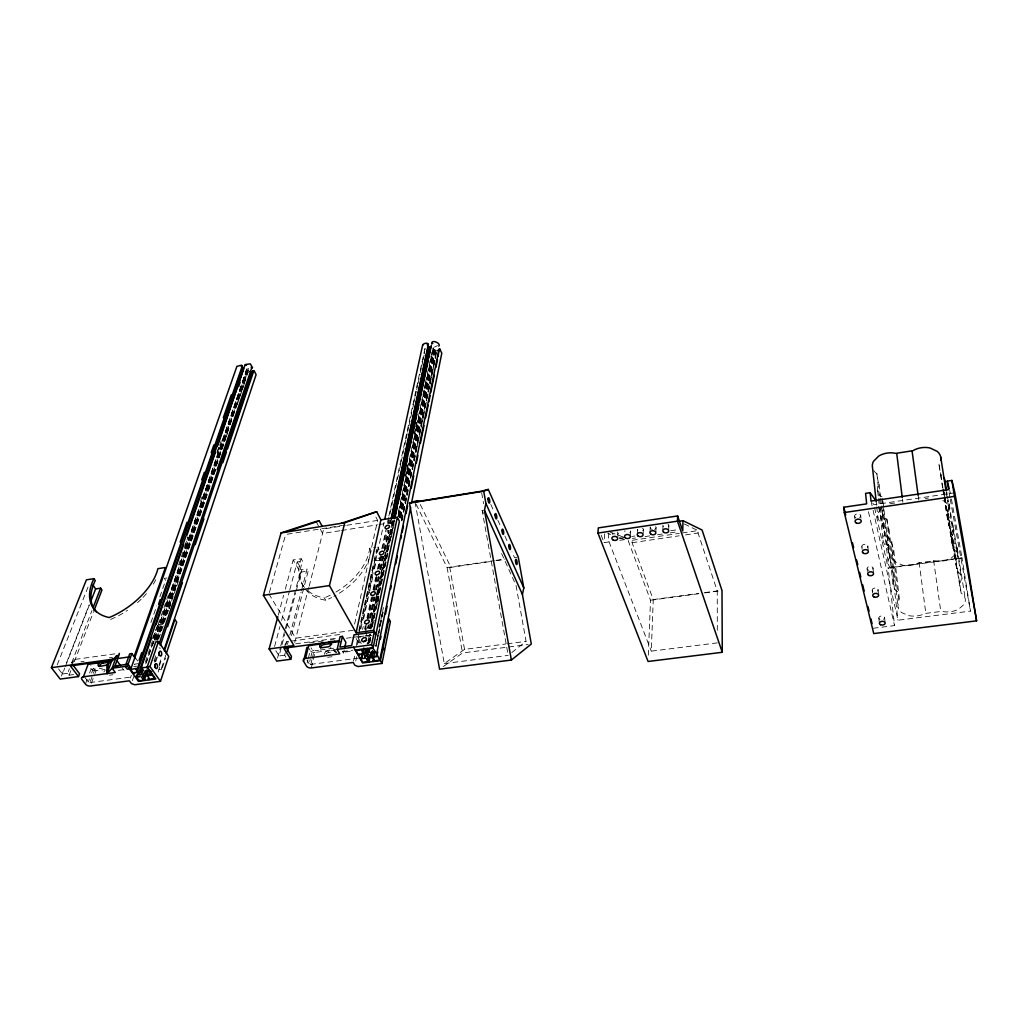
<?xml version="1.0" encoding="UTF-8"?>
<svg xmlns="http://www.w3.org/2000/svg" width="1028" height="1028" viewBox="0 0 1028 1028"><rect width="100%" height="100%" fill="white"/><g stroke="black" fill="none" stroke-linecap="round" stroke-linejoin="round"><path stroke-width="0.75" stroke-dasharray="5 3.75" d="M717.313 630.28L717.248 590.92L698.038 533.031L698.063 530.602L680.819 533.146M668.727 529.664L668.842 525.745M662.854 529.446L662.983 525.539A2.93 2.043 2.4 0 0 663.792 527.004M717.338 642.873L651.277 651.161L653.255 599.581L632.079 542.72L632.207 540.304M655.903 531.566L656.044 527.66M648.321 655.196L650.518 600.223L628.301 540.882L679.251 533.378M649.979 532.645L650.21 527.441M643.13 533.455L643.31 529.548M637.296 533.236L637.489 529.343A2.917 2.03 3.3 0 0 638.324 530.808M630.434 535.344L630.639 531.437M617.789 537.22L618.034 533.326M433.096 355.097L431.696 354.647M608.833 533.108L608.358 539.957L651.277 651.161M604.695 533.828L604.066 542.63L611.93 541.473M400.445 517.495L434.998 350.972L431.413 351.653M400.766 518.138L435.589 350.047L434.317 347.13L437.465 345.678M377.469 636.306L383.303 608.036M401.473 520.052L436.168 351.961M375.991 643.811L376.968 639.108M379.885 624.96L383.457 607.676M401.614 519.693L436.309 351.563M375.824 646.085L376.788 641.369M377.122 639.801L378.086 635.086M378.407 633.518L382.622 613.086M401.742 520.374L406.6 496.807M406.934 495.239L435.769 355.38M376.042 646.676L376.993 641.331M377.34 640.393L378.291 635.047M378.638 634.109L383.483 610.542M401.935 520.978L416.828 448.067M417.15 447.141L418.126 441.783M418.447 440.845L419.424 435.499M419.745 434.561L420.709 429.203M421.03 428.278L422.007 422.919M422.328 421.994L423.305 416.636M423.626 415.71L428.483 391.501M428.804 390.576L429.781 385.217M430.102 384.292L431.079 378.934M431.387 378.008L432.377 372.637M432.685 371.725L433.662 366.353M433.983 365.441L434.96 360.07M435.281 358.502L436.579 352.219M398.196 515.182L433.688 345.588L433.058 346.564M398.221 516.313L432.698 351.409M398.658 515.992L433.52 349.302M398.941 516.75L434.317 347.13M399.339 516.146L433.713 351.216M399.404 516.981L434.947 346.153M399.481 517.816L434.78 348.184M400.226 517.084L435.127 348.993M368.384 643.592L370.376 634.173M371.853 627.427L394.379 520.656M369.078 642.449L370.825 634.469M372.393 626.746L388.687 549.684M391.257 537.246L394.649 521.414M369.63 641.986L371.288 634.135M377.572 604.31L378.561 599.594M369.694 643.13L370.684 638.427M405.366 475.707L406.356 471.004M406.677 469.423L407.666 464.72M414.271 433.315L415.261 428.599M415.582 427.031L416.571 422.315M398.504 511.443L422.534 396.808M422.868 395.24L423.844 390.524M424.178 388.957L425.168 384.254M425.489 382.673L432.081 351.268M369.527 627.581L370.196 624.446M371.532 618.162L376.197 596.189M376.531 594.621L380.527 575.783M380.861 574.215L390.203 530.255M391.539 523.984L392.208 520.836M369.862 628.236L370.53 625.088M370.864 623.521L390.846 529.343M391.18 527.775L392.837 519.924M369.849 628.699L370.812 624.176M370.119 628.661L391.745 526.619M392.079 525.038L393.081 520.335M368.268 640.483L369.592 634.199M370.71 629.02L393.621 520.695M367.664 644.389L369.823 634.661M370.979 628.699L394.045 520.052M368.088 643.721L370.08 634.302M371.738 626.45L394.289 519.693M365.48 632.875L367.022 624.793M368.499 618.753L373.215 596.78M374.552 590.496L377.584 576.374M379.178 568.985L381.953 555.981M383.547 548.592L387.338 530.859M388.931 523.483L389.689 519.885M365.904 636.345L368.255 625.358M369.656 618.445L374.282 597.114M375.683 590.201L378.638 576.708M380.039 569.795L383.058 555.673M384.344 550.031L388.417 530.551M390.036 523.355L390.704 520.207M367.741 628.429L368.409 625.294M370.093 617.442L374.449 597.05M376.119 589.198L378.792 576.644M380.476 568.792L383.148 556.238M384.485 549.967L388.507 531.129M390.19 523.291L390.858 520.142M370.26 618.162L374.616 597.756M376.287 589.918L378.959 577.363M380.643 569.512L383.315 556.958M384.652 550.674L389.008 530.281M368.152 628.789L369.155 624.086M370.491 617.802L374.847 597.396M376.518 589.545L379.191 576.991M380.874 569.139L383.547 556.585M384.883 550.314L388.892 531.476M390.576 523.625L391.244 520.489M364.58 628.905L365.248 625.769M366.945 617.931L371.339 597.525M373.023 589.686L375.721 577.132M377.417 569.294L380.116 556.739M381.812 548.888L385.86 530.062M387.556 522.211L388.571 517.508M388.905 515.94L425.052 348.055L424.435 353.671M365.094 629.843L366.109 625.127M367.459 618.856L372.175 596.882M373.871 589.044L376.556 576.49M378.253 568.638L380.951 556.084M382.634 548.245L386.335 530.988M388.031 523.136L388.7 520.001M390.049 513.717L399.494 469.783M399.828 468.215L400.843 463.512M401.177 461.945L405.893 439.971M406.227 438.403L407.242 433.7M407.576 432.12L408.591 427.417M408.926 425.849L413.654 403.875M413.988 402.308L415.004 397.605M415.338 396.037L416.353 391.334M416.687 389.753L417.702 385.05M418.036 383.483L420.054 374.064M420.388 372.496L421.403 367.793M421.737 366.225L422.752 361.509M423.086 359.941L424.101 355.238M365.377 629.277L366.045 626.18M367.703 618.419L372.046 598.232M373.704 590.483L376.711 576.502M378.368 568.754L380.707 557.883L375.22 558.718L359.312 631.616M353.529 661.043L354.75 655.401M357.474 644.569L359.183 636.73M360.892 628.879L384.099 522.237M363.655 618.779L369.45 592.102M369.797 590.535L372.868 576.4M374.565 568.561L376.274 560.71L375.22 558.718M355.752 661.017L356.665 656.789M362.563 629.521L363.218 626.515M358.836 630.524L373.768 562.252M374.102 560.697L376.479 549.839L379.293 555.197M359.44 630.652L377.687 547.024L373.691 547.641M356.266 645.571L358.978 633.171M354.596 624.112L377.623 520.399L374.822 514.951M344.162 650.107L343.468 653.178L342.067 650.75M311.278 667.943L315.043 652.42L335.976 649.619M358.785 658.087L310.495 664.422L309.184 663.767L310.276 659.244M310.649 657.74L312.486 650.197L311.06 647.82M310.803 664.409L311.895 659.886M312.268 658.383L314.093 650.84L318.59 650.236M307.179 662.919L307.937 659.809M308.323 658.267L310.225 650.506L308.079 646.933M294.74 642.526L308.683 587.438M309.171 586.191L323.666 528.97L345.254 525.539M285.874 657.136L284.666 655.183L285.463 652.099M287.467 644.415L288.264 641.331M289.87 635.175L301.088 592.089M301.487 590.56L307.089 569.011L301.769 569.82L296.09 591.344M291.464 635.6L308.207 570.977L307.089 569.011M285.733 645.34L286.671 641.755L289.78 641.331M284.666 655.183L279.076 655.928L284.743 634.404M286.362 628.249L295.691 592.886M277.547 658.061L280.387 647.332M280.785 645.79L284.846 630.46M285.244 628.93L300.24 572.172L293.186 559.99L301.217 558.757L302.579 561.134A58.365 37.291 -28.6 0 0 320.813 599.157L325.735 600.301L331.607 597.589M274.592 646.522L279.937 626.527M281.582 620.385L289.408 591.164M289.819 589.635L297.233 561.956L302.579 561.134M278.241 615.194L283.638 595.263M285.309 589.134L293.186 559.99M269.4 592.514L285.656 534.483M165.739 655.247L161.255 668.765L159.353 666.054L161.859 658.55M162.36 667.763L165.559 658.138M159.122 664.718L161.152 658.64M158.145 672.016L160.008 666.427L161.91 669.138L158.852 669.549M154.213 660.451L155.742 655.903M154.688 662.186L156.988 655.736M155.819 661.557L157.361 657.008M157.348 640.547L215.713 469.089M157.759 639.712L216.098 468.267M158.749 638.953L168.541 610.131M169.055 608.615L171.123 602.549M171.637 601.02L173.693 594.955M174.207 593.439L176.276 587.374M176.79 585.857L178.846 579.779M169.196 608.55L170.738 604.001M154.624 639.981L245.975 373.01L248.133 372.599M155.549 640.226L248.802 367.703L156.05 639.789M156.449 639.48L247.542 372.457M156.539 639.891L246.553 375.914L245.474 373.948L245.975 373.01M156.744 640.2L248.789 370.106L248.301 368.641M157.168 639.634L225.916 437.838M226.43 436.322L227.458 433.289M237.275 404.454L245.551 380.18M152.697 638.619L155.832 629.521M153.108 638.594L158.299 623.302M184.873 546.074L187.995 536.693M217.165 452.037L218.733 447.206M145.295 662.148L157.785 625.152M158.299 624.227L168.721 593.888M178.602 565.079L187.983 537.194M200.473 501.381L202.028 496.82M217.126 452.847L219.208 446.782M219.722 445.265L221.29 440.704M145.693 663.895L247.53 367.15L145.706 664.486M152.542 645.456L154.097 640.907M154.624 639.39L245.474 373.948M132.329 680.729L133.768 676.553M130.363 678.03L131.34 675.242M150.936 622.518L156.706 605.929M159.854 596.882L165.636 580.306L164.351 578.366L166.922 577.98M118.477 656.712L119.762 653.165L74.17 659.513L71.472 663.073M84.797 677.336L88.459 682.129L89.911 682.553L94.897 669.177L102.325 668.161M91.376 683.222L94.473 674.882M95 673.481L96.028 670.706L104.946 669.485M88.279 681.937L89.385 678.968M91.608 673.019L93.265 668.56L90.695 665.103M85.427 684.147L87.508 678.583M89.59 673.019L91.158 668.842L89.436 666.542M73.579 674.561L69.094 675.178L67.655 673.289L69.39 668.804M71.703 662.829L91.942 610.568M72.345 664.229L74.17 659.513M69.094 675.178L70.829 670.693M74.286 661.736L93.304 612.457M61.346 676.09L64.25 668.65M66.576 662.687L89.256 604.618M67.655 673.289L62.438 673.995L64.764 668.033M65.355 666.542L89.23 605.351M57.195 664.91L88.498 585.819M284.692 645.34L286.671 641.755M117.205 656.738L119.762 653.165M873.761 470.567A17.168 12.053 -5.7 0 0 876.062 473.137L876.871 473.638L878.619 484.766A16.949 11.732 -5.4 0 0 881.137 496.228L881.934 496.73M881.176 508.603L878.94 511.481A17.772 12.105 -4.9 0 0 881.574 523.316L882.409 523.83L884.735 534.29L884.183 534.997A17.527 11.771 -4.6 0 0 886.753 546.51L887.575 547.012L889.837 557.189L889.284 557.87A17.309 11.449 -4.3 0 0 891.79 569.088L892.6 569.576L894.257 580.152A17.09 11.141 -4.1 0 0 896.699 591.061L897.495 591.537L899.102 601.843A16.872 10.858 -3.9 0 0 901.466 612.47L908.379 615.566A16.872 10.858 -3.9 0 0 924.982 613.472L941.687 611.364A17.052 10.935 -4.7 0 0 958.494 609.244L963.956 604.554A17.052 10.935 -4.7 0 0 961.964 593.734L961.18 593.259L959.368 583.454L951.517 532.735L952.069 532.067A16.718 11.205 -5.7 0 0 950.052 521.003L947.43 510.466L947.996 509.785A16.936 11.501 -6.1 0 0 948.099 500.932M942.573 487.799L938.937 464.155L939.515 463.435M882.589 510.505A16.744 11.424 -5.1 0 0 886.085 518.729L886.868 519.204L888.513 529.754A16.538 11.128 -4.8 0 0 890.916 540.651L893.795 550.764L899.641 601.2M893.795 550.764L893.281 551.406A16.332 10.845 -4.5 0 0 895.606 562.02L902.314 565.079A16.332 10.845 -4.5 0 0 918.377 562.907L934.542 560.723A16.512 10.922 -5.4 0 0 950.797 558.512L956.053 553.796A16.512 10.922 -5.4 0 0 954.074 543.002L951.517 532.735M959.368 583.454L959.946 582.786A17.283 11.231 -5 0 0 957.916 571.684L957.119 571.195L955.256 561.121L955.847 560.44A17.502 11.539 -5.3 0 0 953.753 549.029L952.943 548.528L951.029 538.171L951.62 537.477A17.733 11.861 -5.6 0 0 949.474 525.758L948.651 525.244L946.685 514.604L947.289 513.871A17.977 12.195 -5.9 0 0 945.066 501.831L941.751 499.736M511.777 652.574L526.053 641.343L516.017 585.343L500.392 550.802M443.402 666.478L462.536 652.973L528.174 644.453M415.016 501.934L444.289 663.574L464.54 649.375L505.558 644.016M464.54 649.375L449.763 567.533L450.727 567.032L418.473 500.713M110.638 619.473L116.395 616.826A57.979 33.217 -33.6 0 0 127.523 610.324M243.675 377.392L246.412 376.865M424.577 349.109L425.451 348.955M287.236 534.226L342.44 525.449M346.796 525.295L377.623 520.399M339.895 530.744L322.676 533.468L316.033 521.44M341.463 530.499L377.482 524.807M379.036 524.563L394.701 522.096M507.639 652.227L482.158 510.505L484.741 510.094M335.938 592.051A58.159 36.61 -29.6 0 0 369.682 548.245L372.354 547.834M300.24 572.172L308.207 570.977M376.274 560.71L384.228 559.515L382.776 556.739M619.28 538.338L623.957 537.644M631.745 536.487L634.867 536.025M670.731 530.718L678.519 529.561M619.794 540.304L624.523 539.61M632.387 538.454L635.535 537.978M644.98 536.59L649.696 535.896M657.573 534.727L662.289 534.033M670.153 532.877L678.03 531.707M416.134 504.195L447.103 567.572L494.301 560.62M495.869 560.389L505.198 559.014M517.02 557.266L514.54 557.639L511.97 551.882M954.858 492.785L873.903 504.709L872.052 502.178M449.763 567.533L490.292 561.571M496.537 560.645L504.324 559.502M632.079 542.72L679.187 535.806M685.47 534.881L698.038 533.031M158.813 621.799L164.66 620.951M158.235 624.844L162.861 624.176M371.442 621.169L374.616 620.732M80.942 661.762L84.09 661.325M109.328 657.83L112.476 657.393M353.221 630.305L295.678 638.208L268.976 594.043M291.348 641.112L341.232 634.289M138.407 663.625L134.372 664.178L135.76 666.105M295.64 643.849L337.865 638.092M133.768 666.607L136.775 666.195M309.338 642.873L316.855 641.857M318.359 641.652L324.36 640.829M330.374 640.02L334.126 639.776M346.436 638.234L351.165 637.591M352.745 637.373L357.474 636.73L361.278 643.451M364.028 636.036L358.078 636.846L359.543 639.429M365.518 635.831L371.455 635.034M360.956 636.949L357.988 637.347L358.9 638.953L357.731 639.12L359.993 643.168M366.906 636.139L374.333 635.124M118.374 670.372L124.529 669.536M653.255 599.581L698.526 593.464M704.758 592.616L717.248 590.92M878.452 506.547L891.983 567.276L961.99 557.806L970.471 611.107L897.984 620.205L872.425 507.254M650.518 600.223L702.934 593.143M704.514 592.925L721.99 590.56M874.597 507.793L888.166 568.073L966.333 557.497M109.521 675.216L112.18 674.856A3.174 1.915 -35.7 0 0 112.913 674.676M320.081 650.043L335.051 648.025M89.911 682.553L133.049 676.771M324.398 654.271A3.161 2.12 -31.5 0 1 327.868 650.852L333.586 650.094A3.161 2.12 -31.4 0 1 335.449 650.531M326.056 653.988A3.161 2.12 -31.6 0 1 328.806 652.446L334.524 651.688A3.161 2.12 -31.4 0 1 336.721 652.562M342.465 651.559L352.977 650.159M345.267 652.009L353.902 650.852M327.675 657.29L331.967 656.712M507.125 643.811L526.053 641.343M444.289 663.574L508.205 655.376M873.209 628.249L894.553 625.589L888.166 568.073M314.093 650.84L312.486 650.197M94.897 669.177L93.265 668.56M607.741 533.429L610.671 534.496M619.486 537.683L623.893 539.289M610.388 532.273L623.469 537.091M684.25 523.959L696.688 529.947M938.937 464.155L940.877 474.743L941.674 475.244M307.976 590.843L310.906 592.989A58.442 37.265 -28.6 0 0 324.36 597.898L325.735 600.301M58.557 668.932L62.438 673.995M122.293 668.02L124.041 670.423M135.966 658.652L137.688 661.068M275.812 650.685L279.076 655.928M307.012 660.182L309.184 663.767M327.868 650.852L328.806 652.446M333.586 650.094L334.524 651.688M302.116 584.084L303.504 586.474M297.233 561.956L301.769 569.82M356.112 638.465L358.939 643.477M369.682 548.245L370.967 550.674A58.082 36.635 -29.6 0 1 333.907 596.394M377.687 547.024L379.139 549.8M482.158 510.505L483.468 513.383M490.831 504.44L494.031 511.623M497.873 520.258L501.086 527.441M504.928 536.063L507.485 541.82M601.2 535.254L603.487 541.152M949.654 490.356L950.463 493.427M868.442 511.661L894.553 625.589M871.024 501.073L872.065 505.712M882.885 501.073L889.837 557.189M944.051 492.039L944.86 496.46M949.101 492.746L949.962 497.488M950.245 499.068L970.471 611.107M447.103 567.572L462.536 652.973M951.414 499.017L961.99 557.806M481.631 492.797L483.61 503.81M957.261 548.117L965.241 598.874M953.29 526.246L961.244 576.952M949.217 503.797L957.132 554.439M946.749 491.821L947.251 494.969M947.495 496.55L952.917 531.309M946.12 491.769L948.574 507.524M953.316 542.527L961.18 593.259M949.281 520.515L957.119 571.195M947.43 510.466L955.256 561.121M945.13 497.925L952.943 548.528M943.486 489.199L944.462 495.522M944.706 497.102L951.029 538.171M940.877 474.743L944.038 495.252M944.282 496.832L948.651 525.244M942.817 489.379L943.781 495.689M944.025 497.256L946.685 514.604M933.617 560.414L940.736 611.056M918.12 495.303L918.762 500.019M919.135 562.367L925.765 612.945M902.468 499.21L902.867 502.358M891.687 541.126L897.495 591.537M889.04 529.099L898.061 607.458M886.868 519.204L892.6 569.576M891.983 567.276L897.984 620.205M887.537 535.524L893.229 585.921M882.114 498.297L882.821 504.581M882.988 506.149L887.575 547.012M882.666 513.473L888.269 563.807M879.158 484.059L880.546 496.614M880.726 498.182L881.42 504.465M881.6 506.033L884.735 534.29M876.871 473.638L879.467 497.166M879.647 498.734L882.409 523.83M877.655 490.844L878.349 497.128M878.516 498.696L883.168 541.088M876.241 502.088L876.576 505.223M876.743 506.791L877.925 517.752M884.581 617.481L885.005 621.477M878.053 589.584L878.465 593.593M878.863 618.201L879.261 622.197M873.003 568.034L873.402 572.031M867.825 545.907L868.21 549.903M872.232 590.355L872.502 593.015M867.118 568.831L867.375 571.491M860.693 515.491L860.95 518.151M861.862 546.742L862.119 549.402M854.641 516.364L854.885 519.024M872.849 591.241A2.943 1.927 -3.1 0 1 873.106 588.646A2.943 1.927 -3.1 0 1 877.077 588.466A2.943 1.927 -3.1 0 1 877.514 591.036M880.007 619.383A2.891 1.863 -2.9 0 1 879.544 616.671A2.891 1.863 -2.9 0 1 883.81 616.492A2.891 1.863 -2.9 0 1 883.515 619.241M868.981 570.309A2.981 1.979 -3.3 0 1 867.285 567.803A2.981 1.979 -3.3 0 1 871.14 566.556A2.981 1.979 -3.3 0 1 872.836 569.062M862.094 547.243A3.02 2.03 -3.5 0 1 863.16 544.699A3.02 2.03 -3.5 0 1 867.015 544.84A3.02 2.03 -3.5 0 1 867.272 547.436M855.874 517.701A3.071 2.107 -3.8 0 1 855.347 514.63A3.071 2.107 -3.8 0 1 859.871 514.385A3.071 2.107 -3.8 0 1 859.601 517.495M617.185 531.861A2.891 2.005 4.2 0 1 617.185 534.714M613.099 534.56A2.891 2.005 4.2 0 1 612.251 533.108M630.549 530.911A2.904 2.017 3.8 0 1 629.779 532.838M624.934 531.759A2.904 2.017 3.8 0 1 624.934 530.705M668.033 524.267A2.93 2.043 2.4 0 1 668.418 526.76M642.487 528.084A2.917 2.03 3.3 0 1 642.911 530.551M655.684 526.619A2.93 2.03 2.9 0 1 654.54 529.369M652.33 529.484A2.93 2.03 2.9 0 1 650.313 526.914M304.468 587.438A58.442 37.265 -28.6 0 1 301.217 558.757M335.95 651.521A3.161 2.12 -31.4 0 1 335.655 652.767M330.913 647.55A3.174 2.12 -31.3 0 1 330.219 648.013M315.043 652.42A3.739 2.339 12.6 0 1 310.225 650.506M378.33 632.207A2.519 1.696 -29.8 0 1 379.268 632.554M376.184 645.237A2.531 1.722 -30.1 0 1 374.976 645.661M380.129 626.129A2.493 1.683 -29.5 0 1 378.921 626.527M375.13 645.828A2.519 1.722 -30.1 0 1 376.119 645.019M377.931 638.863A2.506 1.696 -29.8 0 1 377.417 638.748M379.062 626.784A2.493 1.683 -29.5 0 1 380.63 625.718M330.232 595.186A58.159 36.61 -29.6 0 1 324.36 597.898M376.698 595.919A2.493 1.645 -29 0 1 377.122 598.168A2.493 1.645 -29 0 1 374.051 599.542A2.493 1.645 -29 0 1 373.1 597.525M390.794 529.459A2.377 1.516 -27.3 0 1 391.103 531.656A2.377 1.516 -27.3 0 1 387.967 532.748A2.377 1.516 -27.3 0 1 387.659 530.551M371.121 624.381A2.544 1.709 -29.8 0 1 370.864 626.81A2.544 1.709 -29.8 0 1 367.831 627.838A2.544 1.709 -29.8 0 1 367.047 625.782M381.452 575.59A2.454 1.606 -28.4 0 1 381.221 577.864A2.454 1.606 -28.4 0 1 378.278 578.88A2.454 1.606 -28.4 0 1 377.507 576.965M384.228 555.3A2.429 1.568 -27.9 0 1 385.988 557.035A2.429 1.568 -27.9 0 1 382.737 558.834A2.429 1.568 -27.9 0 1 382.108 556.469M367.844 642.654A2.57 1.735 -30.2 0 1 367.047 643.605M96.028 670.706A3.714 2.159 17 0 1 91.158 668.842M103.918 672.016A3.174 1.902 -35.8 0 1 105.319 670.217M246.759 369.656A1.285 0.938 18.9 0 1 247.542 371.249A1.285 0.938 18.9 0 1 245.461 370.941M155.793 579.741A57.979 33.217 -33.6 0 1 153.198 584.405M146.4 593.683A57.979 33.217 -33.6 0 1 142.262 598.168M141.157 599.26A57.979 33.217 -33.6 0 1 135.272 604.541M154.02 660.477A2.531 1.555 -35 0 1 155.087 661.608M160.458 648.128A2.493 1.516 -34.4 0 1 159.134 647.794M433.006 348.363A1.298 0.989 12.2 0 1 433.006 349.983M889.824 503.887A17.772 12.105 -4.9 0 1 897.521 503M925.341 498.67A17.977 12.195 -5.9 0 1 928.412 498.027"/><path stroke-width="1.5" d="M682.965 520.669L682.746 531.013L677.619 515.94L598.322 527.891L597.936 533.069L648.064 661.467L722.273 652.292L721.99 590.56L702.073 530.011L682.965 520.669L678.711 521.299M722.273 652.292L677.491 521.17L677.619 515.94M369.309 661.505L369.579 657.612M439.997 349.122L439.033 349.263L376.299 655.71L376.813 656.648L373.755 657.046L370.928 654.939L371.159 652.433L375.927 652.69L372.997 648.282L366.855 648.938L369.605 651.803L366.855 653.307L362.897 652.69L361.702 650.583L363.051 650.403L362.19 649.555L356.151 650.724L358.476 655.029L359.71 654.952L359.17 654.014L363.861 654.271L365.557 657.252L364.837 658.216L361.805 658.614L361.265 657.689L362.28 652.986M373.549 657.085L373.408 661.004L379.64 660.13L377.7 655.748L376.299 655.71M391.193 518.575L428.368 344.38C427.789 342.118 422.688 343.455 422.714 345.382M432.788 343.532L431.67 343.75C431.105 338.803 441.487 343.352 438.84 346.179M411.611 502.563L441.796 353.195L439.804 349.109M335.244 642.025L334.601 641.215M151.604 671.297L150.589 674.329L151.219 675.229L148.379 675.602L146.721 674.972L144.665 672.081L145.205 671.155L148.058 670.77L149.754 671.451L146.683 667.313L140.463 667.853L143.624 670.552L141.234 671.991L137.392 671.4L135.927 669.356L137.187 669.189L242.287 365.968L241.554 365.184L236.915 366.341L130.659 669.485L133.486 673.61L134.694 673.558L134.051 672.659L136.891 672.273L139.898 674.304L140.078 676.72L137.238 677.092L136.595 676.206L138.176 671.657M108.917 662.816A3.187 1.915 -35.6 0 1 106.822 665.077L99.999 666.311A3.187 1.902 -35.6 0 1 98.123 665.437A3.187 1.902 -35.6 0 1 99.009 663.047L99.626 662.52A3.187 1.902 -35.6 0 1 101.759 661.544L107.13 660.824A3.187 1.915 -35.6 0 1 108.75 661.235L107.053 673.597L83.409 676.797A3.752 2.172 17 0 0 81.944 679.547L85.427 684.147A3.739 2.159 16.9 0 0 90.348 686.01L129.399 680.819L131.353 683.504L134.642 684.751L160.471 681.346L168.708 656.391L158.453 641.562L155.729 641.935L147.222 666.889L155.819 678.994L138.382 681.307L127.408 666.118L131.867 653.577L129.695 653.885L125.93 664.461L115.02 665.964L118.837 655.389L116.678 655.684L111.602 661.107L107.053 673.597L115.277 672.479L112.142 668.2L116.678 655.684M164.21 649.529L256.113 374.655L254.134 370.684L253.055 370.71L160.317 645.481M382.005 663.433L384.562 650.698L383.007 647.884L380.437 660.631L382.005 663.433L358.078 666.542L354.827 665.257L353.221 662.456L311.278 667.943A3.778 2.339 12.6 0 1 306.408 666.015L303.517 661.248L306.974 647.293M379.833 659.796L410.66 507.292M377.135 655.067L377.777 651.932M380.347 639.352L380.99 636.216M385.487 614.204L387.093 606.353M390.627 589.057L391.27 585.921M395.754 563.909L397.361 556.058M400.894 538.762L401.537 535.627M402.179 532.478L403.464 526.195M406.034 513.614L407.641 505.763M411.174 488.467L413.744 475.9M416.314 463.32L417.921 455.468M420.478 442.888L424.011 425.605M425.618 417.741L428.188 405.173M428.83 402.025L430.115 395.741M430.758 392.593L434.291 375.31M435.898 367.446L437.504 359.594M438.146 356.446L439.033 349.263M372.123 656.391L373.1 651.675M373.755 657.046L374.732 652.33M511.379 660.04L484.458 510.274L485.884 503.373L483.7 491.191L488.274 489.431L518.266 557.086L523.805 587.939L522.417 594.454L531.309 644.042L511.379 660.04L439.573 669.177L409.478 503.155L414.721 501.317L418.473 500.713L415.016 501.934L481.348 491.23L488.274 489.431M368.923 660.747L367.574 660.927L368.23 657.779M370.928 654.939L371.583 651.803M371.519 655.311L372.496 650.608M353.581 647.19L355.2 650.043L373.164 647.653L375.811 634.931L374.231 632.053L354.043 634.816L351.653 645.545L339.947 647.113L342.401 636.383L340.075 636.705L337.171 649.388L339.754 653.834L305.509 658.395A3.791 2.352 12.7 0 0 303.517 661.248M394.893 517.996L397.206 507.01M397.875 503.874L407.486 458.347M409.144 450.495L416.764 414.387M417.419 411.251L418.743 404.968M419.411 401.832L428.021 361.021M428.689 357.873L431.336 345.318M366.855 653.307L367.844 648.591M367.317 652.986L367.985 649.837M368.885 652.767L369.54 649.632M373.652 630.318L397.348 517.264L380.9 519.872L356.074 632.734L373.652 630.318L375.914 634.417L399.404 521.35L397.348 517.264M373.164 647.653L371.558 644.774L374.231 632.053M364.542 653.345L365.531 648.642M393.171 518.356L429.473 347.246L431.374 347.143M364.837 658.216L365.505 655.08M366.096 653.14L367.099 648.437M394.623 518.125L430.771 347.001M362.897 652.69L363.912 647.987M391.347 519.294L428.162 346.654L427.25 344.598L428.368 344.38M361.805 658.614L362.807 653.911M384.78 519.101L422.649 345.01M344.843 647.049L345.883 642.449L342.401 636.383M356.074 632.734L329.435 585.587L344.74 522.751L376.698 511.7L380.9 519.872M305.509 658.395L308.618 645.764L320.967 643.849A3.187 2.12 -31.4 0 1 323.152 642.847L324.103 644.466L329.847 643.695A3.174 2.12 -31.3 0 1 331.71 644.119M277.83 616.736L269.118 648.938L276.738 661.132L290.744 659.269L291.477 656.391L285.424 646.535M287.467 650.981L288.662 646.368M269.118 648.938L293.957 645.558L263.386 595.315L281.068 532.902L316.033 521.44L319.245 520.926L322.188 526.285M166.24 653.744L176.726 622.184L174.901 619.473L164.364 651.032M167.59 626.643L182.431 582.619M195.217 544.66L203.917 518.857M222.845 462.677L226.417 452.05M227.445 449.018L253.53 371.583L253.055 370.71M145.989 673.931L147.017 670.899M136.595 676.206L135.529 676.514L139.551 680.716L144.781 679.983L145.372 676.128M146.721 674.972L148.276 670.423M160.471 681.346L149.972 666.517L158.453 641.562M217.165 469.809L251.654 368.114L251.179 367.24M148.379 675.602L149.921 671.053M159.173 643.734L251.153 372.046L253.53 371.583M144.344 679.161L143.085 679.328L144.126 676.295M145.372 673.571L146.439 670.089M140.502 671.837L142.07 667.288M238.599 386.708L240.166 382.159M141.234 671.991L142.275 668.958M141.633 671.682L142.674 668.65M137.238 677.092L138.819 672.543M139.05 672.029L243.649 368.756L241.233 366.174L242.287 365.968M140.913 668.688L151.887 636.833M156.063 624.703L183.755 544.326M186.89 535.228L215.623 451.806M217.705 445.741L245.062 364.58L250.267 363.835L252.554 367.728L251.654 368.114M139.088 660.259L141.723 652.69M158.569 604.181L160.15 599.632M180.157 542.026L187.006 522.314M201.745 479.87L204.379 472.289M211.215 452.59L213.85 445.008M223.333 417.715L231.223 394.983M137.392 671.4L242.312 368.165M134.244 656.237L165.405 567.495L157.927 568.664A58.043 33.192 -33.5 0 1 109.264 617.532A58.21 33.834 -33 0 1 97.711 612.611L94.897 610.041A58.21 33.834 -33 0 1 93.921 578.648L86.416 579.818L51.4 667.686L60.177 679.071L78.475 676.591L79.554 673.751L72.345 664.229M109.058 662.212L111.602 661.107L112.296 659.205M83.409 676.797L88.1 664.345L99.305 662.777M93.111 607.587L100.628 588.17L95.643 588.941L90.978 600.879M93.882 610.966L101.952 590.059L100.628 588.17M130.659 669.485L136.287 668.367L137.187 669.189M320.659 644.119L320.376 644.389A3.187 2.12 -31.4 0 0 319.798 646.805A3.187 2.12 -31.4 0 0 321.995 647.679L327.752 646.908A3.187 2.12 -31.3 0 0 330.528 645.366A3.187 2.12 -31.3 0 0 331.093 642.937L330.772 642.513A3.187 2.12 -31.3 0 0 328.896 642.063L329.847 643.695M876.062 500.52L872.515 467.611A17.168 12.053 -5.7 0 1 873.479 461.366L878.734 456.046A17.168 12.053 -5.7 0 1 895.774 453.387L912.915 450.701A17.373 12.13 -6.8 0 1 930.173 448.015L937.318 451.446A17.373 12.13 -6.8 0 1 940.71 460.287M341.283 523.303L376.698 511.7M284.448 532.363L319.245 520.926M108.994 661.672L111.602 661.107M245.396 365.364L246.45 365.158M436.9 350.651L439.431 350.162M409.478 503.155L483.7 491.191M281.068 532.902L344.74 522.751M597.936 533.069L677.491 521.17M870.138 492.669L865.589 493.35L866.655 503.861L843.821 507.228L844.284 512.535L873.736 633.569L976.6 620.861L966.333 557.497L954.858 492.785L951.889 480.436L947.199 481.143L948.536 489.598L871.024 501.073L870.138 492.669L876.396 501.535M263.386 595.315L329.435 585.587M844.284 512.535L954.459 496.383L976.6 620.861M51.4 667.686L113.928 659.051M117.051 658.614L129.554 656.892M113.016 660.027L70.379 665.913L78.475 676.591M99.228 666.465A3.187 1.902 -35.7 0 1 99.369 665.861L99.69 665.232A3.187 1.902 -35.7 0 1 102.916 663.111L108.261 662.366A3.187 1.915 -35.6 0 1 109.482 662.507M127.408 666.118L112.142 668.2L107.053 673.597L106.822 665.077M339.715 641.549L330.952 642.744M114.224 666.529L117.693 666.183M147.222 666.889L149.972 666.517M338.765 640.778L283.934 648.218L290.744 659.269M150.589 674.329L151.681 674.227M337.171 649.388L371.558 644.774M125.93 664.461L128.089 664.178L130.093 666.928L129.399 668.868L127.228 669.177L125.223 666.414M361.265 657.689L360.108 658.061L362.678 662.16L369.065 661.672M372.907 660.233L374.256 660.053L373.074 657.959L369.142 657.355L366.392 658.832L367.574 660.927M380.437 660.631L362.588 662.957L355.2 650.043M148.816 679.469L154.508 678.493L151.848 674.304M148.88 679.482L148.045 678.673L149.304 678.506L147.865 676.488L146.22 675.846L142.172 676.385L141.646 677.311L143.085 679.328M249.83 371.468L251.153 372.046M428.162 346.654L429.473 347.246M427.571 347.567L428.882 348.171M101.772 661.557L102.916 663.111M107.13 660.824L108.261 662.366M117.051 660.798L120.546 665.604M131.867 653.577L135.4 658.537M92.957 585.138L95.643 588.941M93.921 578.648L95.27 580.563A58.146 33.86 -33 0 0 96.285 611.968M484.458 510.274L522.417 594.454M485.884 503.373L523.805 587.939M947.199 481.143L949.242 488.827M843.821 507.228L845.71 514.989M852.495 542.913L853.625 547.564M856.632 559.977L857.763 564.642M859.652 572.39L860.783 577.042M862.659 584.803L864.175 591.01M867.94 606.52L869.071 611.185M870.947 618.933L872.078 623.598M951.889 480.436L954.459 496.383M946.505 490.24L945.028 480.757A17.155 11.809 -6.4 0 0 943.897 477.827M940.736 457.1L945.876 490.189M912.119 451.331L918.12 495.303M896.763 453.721L902.276 497.642M320.607 647.884A3.174 2.12 -31.5 0 1 320.659 647.267L320.916 646.638A3.174 2.12 -31.5 0 1 324.103 644.466M372.56 657.342A2.544 1.748 -30.5 0 1 370.607 656.185M363.861 641.742A2.57 1.735 -30.2 0 1 366.7 640.483M154.765 666.195A2.493 1.259 84.2 0 1 154.753 667.468M158.839 653.127A2.48 1.246 83.9 0 1 158.826 655.556M390.396 621.567L384.652 650.21L383.097 647.396L388.88 618.753L390.396 621.567M873.928 596.908A2.955 1.927 -3 0 0 878.619 595.43A2.955 1.927 -3 0 0 874.494 593.567A2.955 1.927 -3 0 0 873.928 596.908M880.546 624.716A2.904 1.863 -2.8 0 0 885.159 623.302A2.904 1.863 -2.8 0 0 881.112 621.503A2.904 1.863 -2.8 0 0 880.546 624.716M868.827 575.41A2.994 1.979 -3.2 0 0 873.556 573.881A2.994 1.979 -3.2 0 0 869.38 571.992A2.994 1.979 -3.2 0 0 868.827 575.41M863.571 553.347A3.033 2.03 -3.4 0 0 868.364 551.766A3.033 2.03 -3.4 0 0 864.137 549.839A3.033 2.03 -3.4 0 0 863.571 553.347M856.363 523.008A3.084 2.107 -3.7 0 0 861.233 521.35A3.084 2.107 -3.7 0 0 856.915 519.358A3.084 2.107 -3.7 0 0 856.363 523.008M650.814 534.123A2.93 2.03 2.9 0 0 655.736 533.391A2.93 2.03 2.9 0 0 652.202 530.756A2.93 2.03 2.9 0 0 650.814 534.123M663.625 532.221A2.943 2.043 2.5 0 0 668.573 531.489A2.943 2.043 2.5 0 0 665.052 528.855A2.943 2.043 2.5 0 0 663.625 532.221M638.054 535.999A2.93 2.03 3.4 0 0 642.963 535.28A2.93 2.03 3.4 0 0 639.429 532.658A2.93 2.03 3.4 0 0 638.054 535.999M625.371 537.875A2.917 2.017 3.8 0 0 630.254 537.156A2.917 2.017 3.8 0 0 626.707 534.547A2.917 2.017 3.8 0 0 625.371 537.875M612.752 539.751A2.904 2.017 4.2 0 0 617.61 539.032A2.904 2.017 4.2 0 0 614.05 536.423A2.904 2.017 4.2 0 0 612.752 539.751M487.992 499.068A2.737 0.797 80.9 0 0 489.289 503.116A2.737 0.797 80.9 0 0 489.379 499.043A2.737 0.797 80.9 0 0 487.992 499.068M495.059 514.912A2.711 0.784 81.1 0 0 496.331 518.896A2.711 0.784 81.1 0 0 496.421 514.835A2.711 0.784 81.1 0 0 495.059 514.912M501.998 530.461A2.686 0.771 81.3 0 0 503.245 534.393A2.686 0.771 81.3 0 0 503.322 530.345A2.686 0.771 81.3 0 0 501.998 530.461M508.809 545.739A2.66 0.758 81.5 0 0 510.042 549.62A2.66 0.758 81.5 0 0 510.106 545.585A2.66 0.758 81.5 0 0 508.809 545.739M515.529 560.183A2.647 0.745 81.6 0 0 516.506 564.513A2.647 0.745 81.6 0 0 516.93 561.172A2.647 0.745 81.6 0 0 515.529 560.183M386.374 528.765A2.39 1.516 -27.2 0 0 389.509 526.259A2.39 1.516 -27.2 0 0 385.988 526.079A2.39 1.516 -27.2 0 0 386.374 528.765M380.784 554.76A2.429 1.568 -27.9 0 0 383.984 552.19A2.429 1.568 -27.9 0 0 380.399 551.972A2.429 1.568 -27.9 0 0 380.784 554.76M366.508 623.803A2.544 1.709 -29.8 0 0 369.142 620.642A2.544 1.709 -29.8 0 0 365.107 621.208A2.544 1.709 -29.8 0 0 366.508 623.803M372.02 595.469A2.493 1.645 -29 0 0 375.31 592.796A2.493 1.645 -29 0 0 371.648 592.526A2.493 1.645 -29 0 0 372.02 595.469M376.454 574.858A2.467 1.606 -28.4 0 0 379.705 572.236A2.467 1.606 -28.4 0 0 376.081 571.992A2.467 1.606 -28.4 0 0 376.454 574.858M363.655 641.536A2.57 1.735 -30.2 0 0 366.328 638.324A2.57 1.735 -30.2 0 0 362.254 638.889A2.57 1.735 -30.2 0 0 363.655 641.536M155.151 664.525A2.493 1.259 84.2 0 0 156.243 668.547A2.493 1.259 84.2 0 0 157.374 665.193A2.493 1.259 84.2 0 0 155.151 664.525M159.353 652.048A2.48 1.246 83.9 0 0 160.445 656.044A2.48 1.246 83.9 0 0 161.55 652.741A2.48 1.246 83.9 0 0 159.353 652.048M141.517 674.394A1.568 0.925 16 0 0 144.1 674.484A1.568 0.925 16 0 0 142.288 672.955A1.568 0.925 16 0 0 141.517 674.394M366.919 655.941A1.593 1.002 11.2 0 0 369.527 655.736A1.593 1.002 11.2 0 0 367.523 654.309A1.593 1.002 11.2 0 0 366.919 655.941"/></g></svg>
